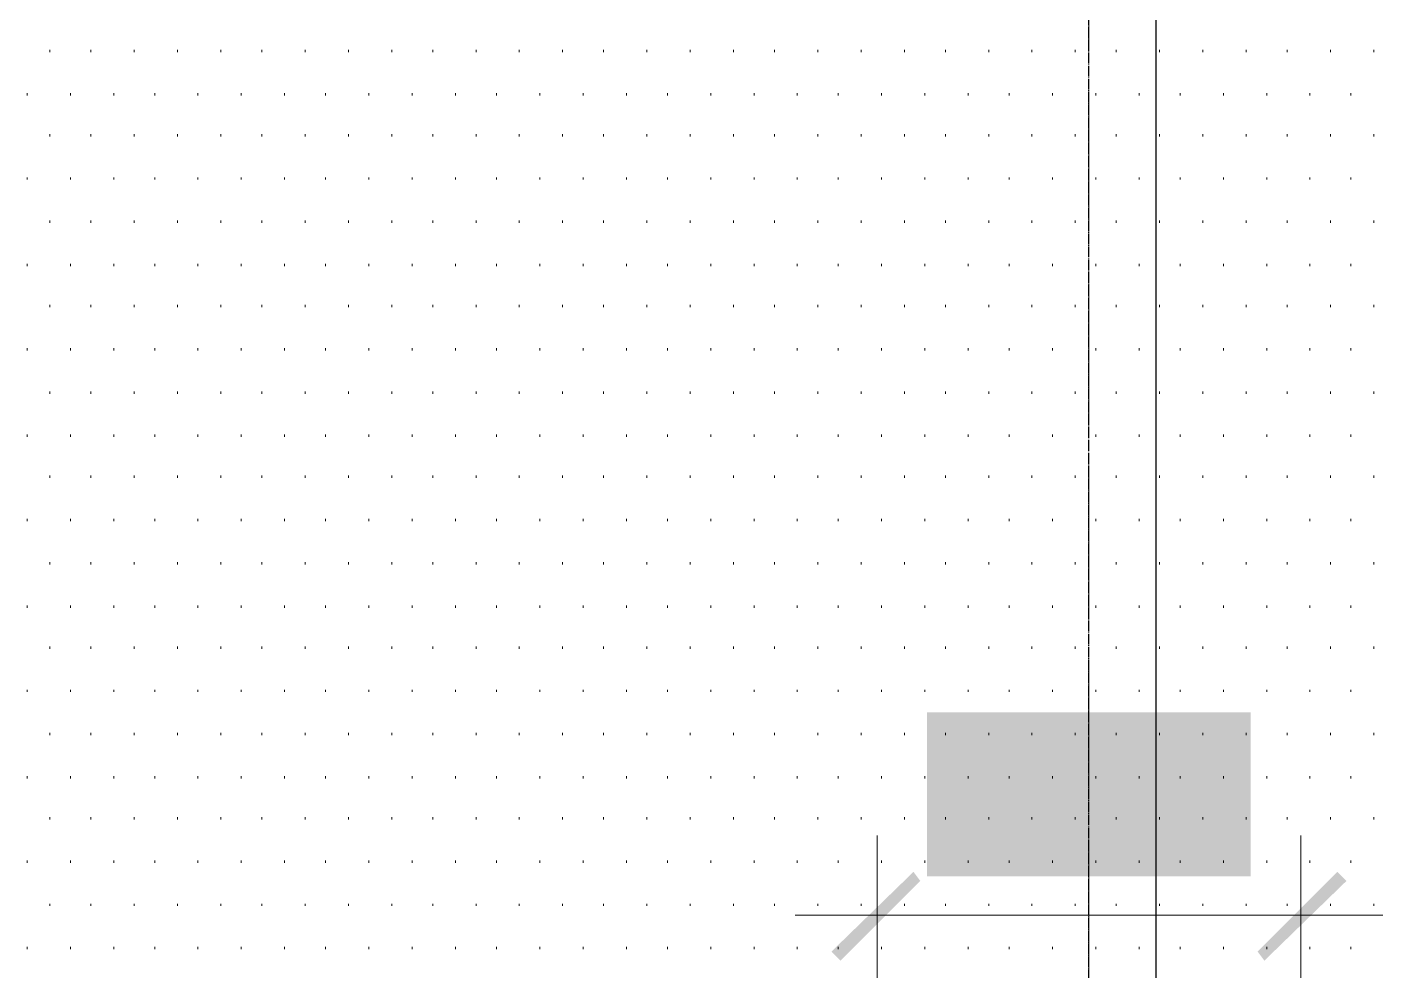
# Model space of a CAD drawing. Header units: millimetres. Extents: x -383313 to -161684, y -117025 to 99224.
# Drawn here: x -327487 to -324968, y -21908 to -20153 of the extents above; entities that cross this region are included whole.
import ezdxf

# ---------------------------------------------------------------- set-up
doc = ezdxf.new("R2010")
doc.units = ezdxf.units.MM
doc.header["$MEASUREMENT"] = 0
doc.linetypes.add('PS-GOST2.303 5', pattern=[24, 20, -1.5, 1, -1.5])
doc.layers.add('001__КОНСТРУКТИВ__Стены наружные', color=7, linetype='Continuous', lineweight=30)
for name, color, linetype in [('PDF_Geometry', 7, 'Continuous'), ('PDF_Solid Fills', 7, 'Continuous'), ('PS_Оси', 5, 'PS-GOST2.303 5')]:
    doc.layers.add(name, color=color, linetype=linetype)

# ---------------------------------------------------------------- blocks, each defined once
blk = doc.blocks.new('A$Cf5759c35')
at = {"layer": 'PDF_Solid Fills'}
for points in [[(32833.6, -3191.9), (32672.7, -3191.9), (32672.7, -3221.6), (32795.5, -3221.6), (32791.2, -3221.6), (32791.2, -3225.8), (32787, -3230), (32782.8, -3238.5), (32778.5, -3242.7), (32774.3, -3247), (32770.1, -3255.4), (32765.8, -3259.7), (32761.6, -3263.9), (32757.4, -3272.4), (32753.1, -3280.8), (32748.9, -3285.1), (32748.9, -3289.3), (32744.7, -3293.5), (32744.7, -3302), (32740.4, -3306.2), (32736.2, -3314.7), (32736.2, -3318.9), (32732, -3327.4), (32727.7, -3331.6), (32727.7, -3340.1), (32723.5, -3344.3), (32723.5, -3352.8), (32719.3, -3361.3), (32719.3, -3365.5), (32719.3, -3369.7), (32715, -3378.2), (32715, -3386.7), (32710.8, -3390.9), (32710.8, -3399.4), (32710.8, -3407.8), (32710.8, -3412.1), (32706.6, -3420.5), (32706.6, -3424.8), (32706.6, -3433.2), (32706.6, -3437.5), (32740.4, -3437.5), (32740.4, -3437.5), (32740.4, -3429), (32740.4, -3420.5), (32740.4, -3416.3), (32740.4, -3407.8), (32744.7, -3399.4), (32744.7, -3395.1), (32744.7, -3386.7), (32748.9, -3382.4), (32748.9, -3374), (32748.9, -3369.7), (32753.1, -3365.5), (32753.1, -3357), (32757.4, -3352.8), (32757.4, -3344.3), (32761.6, -3340.1), (32761.6, -3331.6), (32765.8, -3327.4), (32770.1, -3318.9), (32770.1, -3314.7), (32774.3, -3306.2), (32778.5, -3302), (32778.5, -3293.5), (32782.8, -3289.3), (32787, -3280.8), (32791.2, -3276.6), (32795.5, -3268.1), (32799.7, -3263.9), (32803.9, -3255.4), (32808.2, -3251.2), (32808.2, -3242.7), (32812.4, -3238.5), (32816.6, -3234.3), (32820.9, -3230), (32825.1, -3221.6), (32829.3, -3217.3), (32833.6, -3213.1)], [(32943.6, -3187.7), (32943.6, -3187.7), (32922.5, -3187.7), (32914, -3191.9), (32909.8, -3191.9), (32901.3, -3196.2), (32897.1, -3200.4), (32892.8, -3204.6), (32888.6, -3208.9), (32947.9, -3213.1), (32952.1, -3213.1), (32960.6, -3213.1), (32964.8, -3217.3), (32969, -3217.3), (32977.5, -3221.6), (32981.7, -3225.8), (32981.7, -3230), (32986, -3234.3), (32990.2, -3242.7), (32994.4, -3247), (32994.4, -3255.4), (32994.4, -3259.7), (32994.4, -3268.1), (32994.4, -3272.4), (32994.4, -3280.8), (32994.4, -3289.3), (32990.2, -3293.5), (32990.2, -3302), (32986, -3306.2), (32981.7, -3310.5), (32977.5, -3314.7), (32973.3, -3318.9), (32998.7, -3318.9), (32998.7, -3327.4), (32998.7, -3327.4), (32998.7, -3335.9), (32998.7, -3344.3), (32998.7, -3348.6), (32994.4, -3357), (32994.4, -3365.5), (32994.4, -3365.5), (32990.2, -3374), (32990.2, -3382.4), (32986, -3386.7), (32981.7, -3390.9), (32981.7, -3395.1), (32977.5, -3399.4), (32969, -3407.8), (32964.8, -3412.1), (32960.6, -3412.1), (32956.3, -3416.3), (32947.9, -3416.3), (32939.4, -3416.3), (32998.7, -3420.5), (33002.9, -3416.3), (33007.1, -3407.8), (33011.4, -3403.6), (33011.4, -3395.1), (33015.6, -3390.9), (33019.8, -3382.4), (33019.8, -3382.4), (33019.8, -3378.2), (33024.1, -3374), (33024.1, -3365.5), (33024.1, -3361.3), (33028.3, -3352.8), (33028.3, -3348.6), (33028.3, -3340.1), (33028.3, -3331.6), (33028.3, -3323.2), (33028.3, -3314.7), (33028.3, -3306.2), (33028.3, -3306.2), (33028.3, -3297.8), (33028.3, -3289.3), (33028.3, -3280.8), (33028.3, -3272.4), (33028.3, -3263.9), (33024.1, -3259.7), (33024.1, -3251.2), (33024.1, -3247), (33019.8, -3242.7), (33019.8, -3238.5), (33019.8, -3234.3), (33015.6, -3230), (33011.4, -3221.6), (33007.1, -3217.3), (33002.9, -3213.1), (32998.7, -3208.9), (32994.4, -3204.6), (32990.2, -3200.4), (32981.7, -3196.2), (32977.5, -3191.9), (32969, -3191.9), (32964.8, -3187.7), (32956.3, -3187.7), (32952.1, -3187.7)], [(33142.6, -3187.7), (33142.6, -3187.7), (33117.2, -3187.7), (33113, -3191.9), (33108.7, -3191.9), (33100.3, -3196.2), (33096, -3200.4), (33096, -3200.4), (33091.8, -3204.6), (33087.6, -3213.1), (33142.6, -3213.1), (33142.6, -3213.1), (33151.1, -3213.1), (33155.3, -3213.1), (33163.8, -3217.3), (33168, -3221.6), (33172.2, -3225.8), (33176.5, -3234.3), (33176.5, -3234.3), (33180.7, -3238.5), (33180.7, -3242.7), (33184.9, -3247), (33184.9, -3251.2), (33184.9, -3255.4), (33189.2, -3263.9), (33189.2, -3272.4), (33189.2, -3276.6), (33189.2, -3285.1), (33189.2, -3293.5), (33189.2, -3306.2), (33189.2, -3314.7), (33189.2, -3314.7), (33189.2, -3327.4), (33189.2, -3335.9), (33189.2, -3344.3), (33189.2, -3352.8), (33189.2, -3357), (33189.2, -3365.5), (33184.9, -3374), (33184.9, -3378.2), (33184.9, -3382.4), (33180.7, -3386.7), (33180.7, -3390.9), (33176.5, -3395.1), (33176.5, -3399.4), (33172.2, -3403.6), (33163.8, -3407.8), (33159.5, -3412.1), (33155.3, -3416.3), (33146.8, -3416.3), (33142.6, -3416.3), (33087.6, -3420.5), (33091.8, -3424.8), (33096, -3429), (33100.3, -3433.2), (33108.7, -3433.2), (33113, -3437.5), (33121.4, -3437.5), (33125.7, -3441.7), (33134.1, -3441.7), (33142.6, -3441.7), (33142.6, -3441.7), (33151.1, -3441.7), (33155.3, -3441.7), (33163.8, -3437.5), (33168, -3437.5), (33176.5, -3433.2), (33180.7, -3429), (33184.9, -3429), (33189.2, -3424.8), (33193.4, -3420.5), (33197.6, -3416.3), (33201.9, -3412.1), (33206.1, -3403.6), (33206.1, -3399.4), (33210.3, -3390.9), (33214.6, -3386.7), (33214.6, -3382.4), (33214.6, -3378.2), (33218.8, -3374), (33218.8, -3365.5), (33218.8, -3361.3), (33218.8, -3352.8), (33223, -3344.3), (33223, -3340.1), (33223, -3331.6), (33223, -3323.2), (33223, -3314.7), (33223, -3310.5), (33223, -3302), (33223, -3293.5), (33223, -3285.1), (33223, -3280.8), (33218.8, -3272.4), (33218.8, -3268.1), (33218.8, -3259.7), (33218.8, -3255.4), (33214.6, -3247), (33214.6, -3242.7), (33210.3, -3234.3), (33206.1, -3230), (33206.1, -3221.6), (33201.9, -3217.3), (33201.9, -3217.3), (33197.6, -3213.1), (33193.4, -3208.9), (33189.2, -3200.4), (33180.7, -3196.2), (33176.5, -3196.2), (33176.5, -3191.9), (33168, -3191.9), (33163.8, -3187.7), (33155.3, -3187.7), (33146.8, -3187.7)], [(32888.6, -3208.9), (32884.4, -3213.1), (32880.1, -3217.3), (32875.9, -3225.8), (32871.7, -3230), (32871.7, -3234.3), (32867.4, -3242.7), (32867.4, -3247), (32867.4, -3255.4), (32863.2, -3263.9), (32863.2, -3272.4), (32863.2, -3276.6), (32867.4, -3280.8), (32867.4, -3289.3), (32867.4, -3297.8), (32871.7, -3302), (32871.7, -3310.5), (32875.9, -3314.7), (32880.1, -3318.9), (32880.1, -3327.4), (32884.4, -3331.6), (32947.9, -3327.4), (32939.4, -3327.4), (32935.2, -3323.2), (32926.7, -3323.2), (32922.5, -3318.9), (32918.2, -3314.7), (32909.8, -3310.5), (32909.8, -3310.5), (32905.5, -3306.2), (32901.3, -3297.8), (32901.3, -3293.5), (32897.1, -3285.1), (32897.1, -3280.8), (32897.1, -3272.4), (32897.1, -3263.9), (32897.1, -3259.7), (32901.3, -3251.2), (32901.3, -3247), (32905.5, -3238.5), (32905.5, -3234.3), (32909.8, -3230), (32918.2, -3221.6), (32922.5, -3217.3), (32926.7, -3217.3), (32935.2, -3213.1), (32939.4, -3213.1), (32947.9, -3213.1)], [(33087.6, -3213.1), (33083.3, -3217.3), (33079.1, -3221.6), (33074.9, -3230), (33070.6, -3234.3), (33070.6, -3242.7), (33066.4, -3242.7), (33066.4, -3251.2), (33066.4, -3255.4), (33062.2, -3263.9), (33062.2, -3268.1), (33062.2, -3276.6), (33062.2, -3280.8), (33062.2, -3289.3), (33062.2, -3297.8), (33057.9, -3306.2), (33057.9, -3314.7), (33057.9, -3318.9), (33057.9, -3327.4), (33062.2, -3335.9), (33062.2, -3344.3), (33062.2, -3352.8), (33062.2, -3361.3), (33062.2, -3365.5), (33066.4, -3374), (33066.4, -3378.2), (33070.6, -3386.7), (33070.6, -3390.9), (33074.9, -3395.1), (33074.9, -3403.6), (33079.1, -3407.8), (33083.3, -3412.1), (33083.3, -3416.3), (33087.6, -3420.5), (33142.6, -3416.3), (33138.4, -3416.3), (33134.1, -3416.3), (33125.7, -3412.1), (33121.4, -3412.1), (33117.2, -3407.8), (33108.7, -3403.6), (33104.5, -3395.1), (33104.5, -3395.1), (33104.5, -3390.9), (33100.3, -3386.7), (33100.3, -3382.4), (33096, -3378.2), (33096, -3369.7), (33096, -3365.5), (33091.8, -3357), (33091.8, -3348.6), (33091.8, -3340.1), (33091.8, -3331.6), (33091.8, -3323.2), (33091.8, -3314.7), (33091.8, -3306.2), (33091.8, -3297.8), (33091.8, -3289.3), (33091.8, -3280.8), (33091.8, -3272.4), (33096, -3268.1), (33096, -3259.7), (33096, -3255.4), (33100.3, -3247), (33100.3, -3242.7), (33104.5, -3238.5), (33104.5, -3234.3), (33108.7, -3230), (33113, -3225.8), (33117.2, -3221.6), (33121.4, -3217.3), (33125.7, -3213.1), (33134.1, -3213.1), (33142.6, -3213.1)], [(32973.3, -3318.9), (32964.8, -3323.2), (32952.1, -3323.2), (32947.9, -3327.4), (32884.4, -3331.6), (32888.6, -3331.6), (32897.1, -3335.9), (32901.3, -3340.1), (32905.5, -3344.3), (32914, -3348.6), (32918.2, -3348.6), (32926.7, -3352.8), (32930.9, -3352.8), (32939.4, -3352.8), (32939.4, -3352.8), (32947.9, -3352.8), (32956.3, -3352.8), (32960.6, -3348.6), (32969, -3348.6), (32973.3, -3344.3), (32973.3, -3344.3), (32981.7, -3340.1), (32986, -3335.9), (32990.2, -3331.6), (32994.4, -3327.4), (32998.7, -3318.9)], [(32897.1, -3378.2), (32871.7, -3378.2), (32871.7, -3390.9), (32875.9, -3399.4), (32875.9, -3403.6), (32880.1, -3412.1), (32884.4, -3416.3), (32888.6, -3420.5), (32892.8, -3424.8), (32892.8, -3429), (32901.3, -3433.2), (32905.5, -3433.2), (32909.8, -3437.5), (32918.2, -3437.5), (32926.7, -3441.7), (32930.9, -3441.7), (32939.4, -3441.7), (32943.6, -3441.7), (32952.1, -3441.7), (32956.3, -3441.7), (32964.8, -3437.5), (32969, -3437.5), (32977.5, -3433.2), (32981.7, -3429), (32990.2, -3429), (32994.4, -3424.8), (32998.7, -3420.5), (32939.4, -3416.3), (32939.4, -3416.3), (32930.9, -3416.3), (32922.5, -3412.1), (32918.2, -3412.1), (32914, -3407.8), (32909.8, -3403.6), (32905.5, -3399.4), (32901.3, -3390.9), (32901.3, -3386.7)]]:
    blk.add_hatch(color=8, dxfattribs=at).paths.add_polyline_path(points)
at = {"layer": 'PDF_Geometry', "color": 8, "lineweight": 13}
for points in [[(32947.9, -1667.9), (32947.9, -1917.7)], [(32947.9, -2015.1), (32947.9, -2264.8)], [(32947.9, -2366.4), (32947.9, -2616.2)], [(32947.9, -2717.8), (32947.9, -2967.6)], [(32947.9, -3064.9), (32947.9, -3314.7)], [(32554.2, -3390.9), (32554.2, -4851.4), (32554.2, -3890.4)], [(33341.6, -3390.9), (33341.6, -4851.4), (33341.6, -3890.4)], [(32947.9, -3416.3), (32947.9, -3666.1)], [(32401.8, -3539.1), (33494, -3539.1)]]:
    blk.add_lwpolyline(points, dxfattribs=at)
at = {"layer": 'PDF_Geometry', "color": 8, "lineweight": 9}
for points in [[(31017.5, -1934.6), (31017.5, -1930.4)], [(31093.7, -1934.6), (31093.7, -1930.4)], [(31174.1, -1934.6), (31174.1, -1930.4)], [(31254.5, -1934.6), (31254.5, -1930.4)], [(31335, -1934.6), (31335, -1930.4)], [(31411.2, -1934.6), (31411.2, -1930.4)], [(31491.6, -1934.6), (31491.6, -1930.4)], [(31572, -1934.6), (31572, -1930.4)], [(31652.5, -1934.6), (31652.5, -1930.4)], [(31728.7, -1934.6), (31728.7, -1930.4)], [(31809.1, -1934.6), (31809.1, -1930.4)], [(31889.5, -1934.6), (31889.5, -1930.4)], [(31970, -1934.6), (31970, -1930.4)], [(32046.2, -1934.6), (32046.2, -1930.4)], [(32126.6, -1934.6), (32126.6, -1930.4)], [(32207, -1934.6), (32207, -1930.4)], [(32287.5, -1934.6), (32287.5, -1930.4)], [(32363.7, -1934.6), (32363.7, -1930.4)], [(32444.1, -1934.6), (32444.1, -1930.4)], [(32524.5, -1934.6), (32524.5, -1930.4)], [(32605, -1934.6), (32605, -1930.4)], [(32681.2, -1934.6), (32681.2, -1930.4)], [(32761.6, -1934.6), (32761.6, -1930.4)], [(32842, -1934.6), (32842, -1930.4)], [(32922.5, -1934.6), (32922.5, -1930.4)], [(32998.7, -1934.6), (32998.7, -1930.4)], [(33079.1, -1934.6), (33079.1, -1930.4)], [(33159.5, -1934.6), (33159.5, -1930.4)], [(33240, -1934.6), (33240, -1930.4)], [(33316.2, -1934.6), (33316.2, -1930.4)], [(33396.6, -1934.6), (33396.6, -1930.4)], [(33477, -1934.6), (33477, -1930.4)], [(30975.1, -2015.1), (30975.1, -2010.8)], [(31055.6, -2015.1), (31055.6, -2010.8)], [(31136, -2015.1), (31136, -2010.8)], [(31212.2, -2015.1), (31212.2, -2010.8)], [(31292.6, -2015.1), (31292.6, -2010.8)], [(31373.1, -2015.1), (31373.1, -2010.8)], [(31453.5, -2015.1), (31453.5, -2010.8)], [(31529.7, -2015.1), (31529.7, -2010.8)], [(31610.1, -2015.1), (31610.1, -2010.8)], [(31690.6, -2015.1), (31690.6, -2010.8)], [(31771, -2015.1), (31771, -2010.8)], [(31847.2, -2015.1), (31847.2, -2010.8)], [(31927.6, -2015.1), (31927.6, -2010.8)], [(32008.1, -2015.1), (32008.1, -2010.8)], [(32088.5, -2015.1), (32088.5, -2010.8)], [(32164.7, -2015.1), (32164.7, -2010.8)], [(32245.1, -2015.1), (32245.1, -2010.8)], [(32325.6, -2015.1), (32325.6, -2010.8)], [(32406, -2015.1), (32406, -2010.8)], [(32482.2, -2015.1), (32482.2, -2010.8)], [(32562.6, -2015.1), (32562.6, -2010.8)], [(32643.1, -2015.1), (32643.1, -2010.8)], [(32723.5, -2015.1), (32723.5, -2010.8)], [(32799.7, -2015.1), (32799.7, -2010.8)], [(32880.1, -2015.1), (32880.1, -2010.8)], [(32960.6, -2015.1), (32960.6, -2010.8)], [(33041, -2015.1), (33041, -2010.8)], [(33117.2, -2015.1), (33117.2, -2010.8)], [(33197.6, -2015.1), (33197.6, -2010.8)], [(33278.1, -2015.1), (33278.1, -2010.8)], [(33358.5, -2015.1), (33358.5, -2010.8)], [(33434.7, -2015.1), (33434.7, -2010.8)], [(31017.5, -2091.3), (31017.5, -2087)], [(31093.7, -2091.3), (31093.7, -2087)], [(31174.1, -2091.3), (31174.1, -2087)], [(31254.5, -2091.3), (31254.5, -2087)], [(31335, -2091.3), (31335, -2087)], [(31411.2, -2091.3), (31411.2, -2087)], [(31491.6, -2091.3), (31491.6, -2087)], [(31572, -2091.3), (31572, -2087)], [(31652.5, -2091.3), (31652.5, -2087)], [(31728.7, -2091.3), (31728.7, -2087)], [(31809.1, -2091.3), (31809.1, -2087)], [(31889.5, -2091.3), (31889.5, -2087)], [(31970, -2091.3), (31970, -2087)], [(32046.2, -2091.3), (32046.2, -2087)], [(32126.6, -2091.3), (32126.6, -2087)], [(32207, -2091.3), (32207, -2087)], [(32287.5, -2091.3), (32287.5, -2087)], [(32363.7, -2091.3), (32363.7, -2087)], [(32444.1, -2091.3), (32444.1, -2087)], [(32524.5, -2091.3), (32524.5, -2087)], [(32605, -2091.3), (32605, -2087)], [(32681.2, -2091.3), (32681.2, -2087)], [(32761.6, -2091.3), (32761.6, -2087)], [(32842, -2091.3), (32842, -2087)], [(32922.5, -2091.3), (32922.5, -2087)], [(32998.7, -2091.3), (32998.7, -2087)], [(33079.1, -2091.3), (33079.1, -2087)], [(33159.5, -2091.3), (33159.5, -2087)], [(33240, -2091.3), (33240, -2087)], [(33316.2, -2091.3), (33316.2, -2087)], [(33396.6, -2091.3), (33396.6, -2087)], [(33477, -2091.3), (33477, -2087)], [(30975.1, -2171.7), (30975.1, -2167.5)], [(31055.6, -2171.7), (31055.6, -2167.5)], [(31136, -2171.7), (31136, -2167.5)], [(31212.2, -2171.7), (31212.2, -2167.5)], [(31292.6, -2171.7), (31292.6, -2167.5)], [(31373.1, -2171.7), (31373.1, -2167.5)], [(31453.5, -2171.7), (31453.5, -2167.5)], [(31529.7, -2171.7), (31529.7, -2167.5)], [(31610.1, -2171.7), (31610.1, -2167.5)], [(31690.6, -2171.7), (31690.6, -2167.5)], [(31771, -2171.7), (31771, -2167.5)], [(31847.2, -2171.7), (31847.2, -2167.5)], [(31927.6, -2171.7), (31927.6, -2167.5)], [(32008.1, -2171.7), (32008.1, -2167.5)], [(32088.5, -2171.7), (32088.5, -2167.5)], [(32164.7, -2171.7), (32164.7, -2167.5)], [(32245.1, -2171.7), (32245.1, -2167.5)], [(32325.6, -2171.7), (32325.6, -2167.5)], [(32406, -2171.7), (32406, -2167.5)], [(32482.2, -2171.7), (32482.2, -2167.5)], [(32562.6, -2171.7), (32562.6, -2167.5)], [(32643.1, -2171.7), (32643.1, -2167.5)], [(32723.5, -2171.7), (32723.5, -2167.5)], [(32799.7, -2171.7), (32799.7, -2167.5)], [(32880.1, -2171.7), (32880.1, -2167.5)], [(32960.6, -2171.7), (32960.6, -2167.5)], [(33041, -2171.7), (33041, -2167.5)], [(33117.2, -2171.7), (33117.2, -2167.5)], [(33197.6, -2171.7), (33197.6, -2167.5)], [(33278.1, -2171.7), (33278.1, -2167.5)], [(33358.5, -2171.7), (33358.5, -2167.5)], [(33434.7, -2171.7), (33434.7, -2167.5)], [(31017.5, -2252.1), (31017.5, -2247.9)], [(31093.7, -2252.1), (31093.7, -2247.9)], [(31174.1, -2252.1), (31174.1, -2247.9)], [(31254.5, -2252.1), (31254.5, -2247.9)], [(31335, -2252.1), (31335, -2247.9)], [(31411.2, -2252.1), (31411.2, -2247.9)], [(31491.6, -2252.1), (31491.6, -2247.9)], [(31572, -2252.1), (31572, -2247.9)], [(31652.5, -2252.1), (31652.5, -2247.9)], [(31728.7, -2252.1), (31728.7, -2247.9)], [(31809.1, -2252.1), (31809.1, -2247.9)], [(31889.5, -2252.1), (31889.5, -2247.9)], [(31970, -2252.1), (31970, -2247.9)], [(32046.2, -2252.1), (32046.2, -2247.9)], [(32126.6, -2252.1), (32126.6, -2247.9)], [(32207, -2252.1), (32207, -2247.9)], [(32287.5, -2252.1), (32287.5, -2247.9)], [(32363.7, -2252.1), (32363.7, -2247.9)], [(32444.1, -2252.1), (32444.1, -2247.9)], [(32524.5, -2252.1), (32524.5, -2247.9)], [(32605, -2252.1), (32605, -2247.9)], [(32681.2, -2252.1), (32681.2, -2247.9)], [(32761.6, -2252.1), (32761.6, -2247.9)], [(32842, -2252.1), (32842, -2247.9)], [(32922.5, -2252.1), (32922.5, -2247.9)], [(32998.7, -2252.1), (32998.7, -2247.9)], [(33079.1, -2252.1), (33079.1, -2247.9)], [(33159.5, -2252.1), (33159.5, -2247.9)], [(33240, -2252.1), (33240, -2247.9)], [(33316.2, -2252.1), (33316.2, -2247.9)], [(33396.6, -2252.1), (33396.6, -2247.9)], [(33477, -2252.1), (33477, -2247.9)], [(30975.1, -2332.6), (30975.1, -2328.3)], [(31055.6, -2332.6), (31055.6, -2328.3)], [(31136, -2332.6), (31136, -2328.3)], [(31212.2, -2332.6), (31212.2, -2328.3)], [(31292.6, -2332.6), (31292.6, -2328.3)], [(31373.1, -2332.6), (31373.1, -2328.3)], [(31453.5, -2332.6), (31453.5, -2328.3)], [(31529.7, -2332.6), (31529.7, -2328.3)], [(31610.1, -2332.6), (31610.1, -2328.3)], [(31690.6, -2332.6), (31690.6, -2328.3)], [(31771, -2332.6), (31771, -2328.3)], [(31847.2, -2332.6), (31847.2, -2328.3)], [(31927.6, -2332.6), (31927.6, -2328.3)], [(32008.1, -2332.6), (32008.1, -2328.3)], [(32088.5, -2332.6), (32088.5, -2328.3)], [(32164.7, -2332.6), (32164.7, -2328.3)], [(32245.1, -2332.6), (32245.1, -2328.3)], [(32325.6, -2332.6), (32325.6, -2328.3)], [(32406, -2332.6), (32406, -2328.3)], [(32482.2, -2332.6), (32482.2, -2328.3)], [(32562.6, -2332.6), (32562.6, -2328.3)], [(32643.1, -2332.6), (32643.1, -2328.3)], [(32723.5, -2332.6), (32723.5, -2328.3)], [(32799.7, -2332.6), (32799.7, -2328.3)], [(32880.1, -2332.6), (32880.1, -2328.3)], [(32960.6, -2332.6), (32960.6, -2328.3)], [(33041, -2332.6), (33041, -2328.3)], [(33117.2, -2332.6), (33117.2, -2328.3)], [(33197.6, -2332.6), (33197.6, -2328.3)], [(33278.1, -2332.6), (33278.1, -2328.3)], [(33358.5, -2332.6), (33358.5, -2328.3)], [(33434.7, -2332.6), (33434.7, -2328.3)], [(31017.5, -2408.8), (31017.5, -2404.5)], [(31093.7, -2408.8), (31093.7, -2404.5)], [(31174.1, -2408.8), (31174.1, -2404.5)], [(31254.5, -2408.8), (31254.5, -2404.5)], [(31335, -2408.8), (31335, -2404.5)], [(31411.2, -2408.8), (31411.2, -2404.5)], [(31491.6, -2408.8), (31491.6, -2404.5)], [(31572, -2408.8), (31572, -2404.5)], [(31652.5, -2408.8), (31652.5, -2404.5)], [(31728.7, -2408.8), (31728.7, -2404.5)], [(31809.1, -2408.8), (31809.1, -2404.5)], [(31889.5, -2408.8), (31889.5, -2404.5)], [(31970, -2408.8), (31970, -2404.5)], [(32046.2, -2408.8), (32046.2, -2404.5)], [(32126.6, -2408.8), (32126.6, -2404.5)], [(32207, -2408.8), (32207, -2404.5)], [(32287.5, -2408.8), (32287.5, -2404.5)], [(32363.7, -2408.8), (32363.7, -2404.5)], [(32444.1, -2408.8), (32444.1, -2404.5)], [(32524.5, -2408.8), (32524.5, -2404.5)], [(32605, -2408.8), (32605, -2404.5)], [(32681.2, -2408.8), (32681.2, -2404.5)], [(32761.6, -2408.8), (32761.6, -2404.5)], [(32842, -2408.8), (32842, -2404.5)], [(32922.5, -2408.8), (32922.5, -2404.5)], [(32998.7, -2408.8), (32998.7, -2404.5)], [(33079.1, -2408.8), (33079.1, -2404.5)], [(33159.5, -2408.8), (33159.5, -2404.5)], [(33240, -2408.8), (33240, -2404.5)], [(33316.2, -2408.8), (33316.2, -2404.5)], [(33396.6, -2408.8), (33396.6, -2404.5)], [(33477, -2408.8), (33477, -2404.5)], [(30975.1, -2489.2), (30975.1, -2485)], [(31055.6, -2489.2), (31055.6, -2485)], [(31136, -2489.2), (31136, -2485)], [(31212.2, -2489.2), (31212.2, -2485)], [(31292.6, -2489.2), (31292.6, -2485)], [(31373.1, -2489.2), (31373.1, -2485)], [(31453.5, -2489.2), (31453.5, -2485)], [(31529.7, -2489.2), (31529.7, -2485)], [(31610.1, -2489.2), (31610.1, -2485)], [(31690.6, -2489.2), (31690.6, -2485)], [(31771, -2489.2), (31771, -2485)], [(31847.2, -2489.2), (31847.2, -2485)], [(31927.6, -2489.2), (31927.6, -2485)], [(32008.1, -2489.2), (32008.1, -2485)], [(32088.5, -2489.2), (32088.5, -2485)], [(32164.7, -2489.2), (32164.7, -2485)], [(32245.1, -2489.2), (32245.1, -2485)], [(32325.6, -2489.2), (32325.6, -2485)], [(32406, -2489.2), (32406, -2485)], [(32482.2, -2489.2), (32482.2, -2485)], [(32562.6, -2489.2), (32562.6, -2485)], [(32643.1, -2489.2), (32643.1, -2485)], [(32723.5, -2489.2), (32723.5, -2485)], [(32799.7, -2489.2), (32799.7, -2485)], [(32880.1, -2489.2), (32880.1, -2485)], [(32960.6, -2489.2), (32960.6, -2485)], [(33041, -2489.2), (33041, -2485)], [(33117.2, -2489.2), (33117.2, -2485)], [(33197.6, -2489.2), (33197.6, -2485)], [(33278.1, -2489.2), (33278.1, -2485)], [(33358.5, -2489.2), (33358.5, -2485)], [(33434.7, -2489.2), (33434.7, -2485)], [(31017.5, -2569.6), (31017.5, -2565.4)], [(31093.7, -2569.6), (31093.7, -2565.4)], [(31174.1, -2569.6), (31174.1, -2565.4)], [(31254.5, -2569.6), (31254.5, -2565.4)], [(31335, -2569.6), (31335, -2565.4)], [(31411.2, -2569.6), (31411.2, -2565.4)], [(31491.6, -2569.6), (31491.6, -2565.4)], [(31572, -2569.6), (31572, -2565.4)], [(31652.5, -2569.6), (31652.5, -2565.4)], [(31728.7, -2569.6), (31728.7, -2565.4)], [(31809.1, -2569.6), (31809.1, -2565.4)], [(31889.5, -2569.6), (31889.5, -2565.4)], [(31970, -2569.6), (31970, -2565.4)], [(32046.2, -2569.6), (32046.2, -2565.4)], [(32126.6, -2569.6), (32126.6, -2565.4)], [(32207, -2569.6), (32207, -2565.4)], [(32287.5, -2569.6), (32287.5, -2565.4)], [(32363.7, -2569.6), (32363.7, -2565.4)], [(32444.1, -2569.6), (32444.1, -2565.4)], [(32524.5, -2569.6), (32524.5, -2565.4)], [(32605, -2569.6), (32605, -2565.4)], [(32681.2, -2569.6), (32681.2, -2565.4)], [(32761.6, -2569.6), (32761.6, -2565.4)], [(32842, -2569.6), (32842, -2565.4)], [(32922.5, -2569.6), (32922.5, -2565.4)], [(32998.7, -2569.6), (32998.7, -2565.4)], [(33079.1, -2569.6), (33079.1, -2565.4)], [(33159.5, -2569.6), (33159.5, -2565.4)], [(33240, -2569.6), (33240, -2565.4)], [(33316.2, -2569.6), (33316.2, -2565.4)], [(33396.6, -2569.6), (33396.6, -2565.4)], [(33477, -2569.6), (33477, -2565.4)], [(30975.1, -2650.1), (30975.1, -2645.8)], [(31055.6, -2650.1), (31055.6, -2645.8)], [(31136, -2650.1), (31136, -2645.8)], [(31212.2, -2650.1), (31212.2, -2645.8)], [(31292.6, -2650.1), (31292.6, -2645.8)], [(31373.1, -2650.1), (31373.1, -2645.8)], [(31453.5, -2650.1), (31453.5, -2645.8)], [(31529.7, -2650.1), (31529.7, -2645.8)], [(31610.1, -2650.1), (31610.1, -2645.8)], [(31690.6, -2650.1), (31690.6, -2645.8)], [(31771, -2650.1), (31771, -2645.8)], [(31847.2, -2650.1), (31847.2, -2645.8)], [(31927.6, -2650.1), (31927.6, -2645.8)], [(32008.1, -2650.1), (32008.1, -2645.8)], [(32088.5, -2650.1), (32088.5, -2645.8)], [(32164.7, -2650.1), (32164.7, -2645.8)], [(32245.1, -2650.1), (32245.1, -2645.8)], [(32325.6, -2650.1), (32325.6, -2645.8)], [(32406, -2650.1), (32406, -2645.8)], [(32482.2, -2650.1), (32482.2, -2645.8)], [(32562.6, -2650.1), (32562.6, -2645.8)], [(32643.1, -2650.1), (32643.1, -2645.8)], [(32723.5, -2650.1), (32723.5, -2645.8)], [(32799.7, -2650.1), (32799.7, -2645.8)], [(32880.1, -2650.1), (32880.1, -2645.8)], [(32960.6, -2650.1), (32960.6, -2645.8)], [(33041, -2650.1), (33041, -2645.8)], [(33117.2, -2650.1), (33117.2, -2645.8)], [(33197.6, -2650.1), (33197.6, -2645.8)], [(33278.1, -2650.1), (33278.1, -2645.8)], [(33358.5, -2650.1), (33358.5, -2645.8)], [(33434.7, -2650.1), (33434.7, -2645.8)], [(31017.5, -2726.3), (31017.5, -2722)], [(31093.7, -2726.3), (31093.7, -2722)], [(31174.1, -2726.3), (31174.1, -2722)], [(31254.5, -2726.3), (31254.5, -2722)], [(31335, -2726.3), (31335, -2722)], [(31411.2, -2726.3), (31411.2, -2722)], [(31491.6, -2726.3), (31491.6, -2722)], [(31572, -2726.3), (31572, -2722)], [(31652.5, -2726.3), (31652.5, -2722)], [(31728.7, -2726.3), (31728.7, -2722)], [(31809.1, -2726.3), (31809.1, -2722)], [(31889.5, -2726.3), (31889.5, -2722)], [(31970, -2726.3), (31970, -2722)], [(32046.2, -2726.3), (32046.2, -2722)], [(32126.6, -2726.3), (32126.6, -2722)], [(32207, -2726.3), (32207, -2722)], [(32287.5, -2726.3), (32287.5, -2722)], [(32363.7, -2726.3), (32363.7, -2722)], [(32444.1, -2726.3), (32444.1, -2722)], [(32524.5, -2726.3), (32524.5, -2722)], [(32605, -2726.3), (32605, -2722)], [(32681.2, -2726.3), (32681.2, -2722)], [(32761.6, -2726.3), (32761.6, -2722)], [(32842, -2726.3), (32842, -2722)], [(32922.5, -2726.3), (32922.5, -2722)], [(32998.7, -2726.3), (32998.7, -2722)], [(33079.1, -2726.3), (33079.1, -2722)], [(33159.5, -2726.3), (33159.5, -2722)], [(33240, -2726.3), (33240, -2722)], [(33316.2, -2726.3), (33316.2, -2722)], [(33396.6, -2726.3), (33396.6, -2722)], [(33477, -2726.3), (33477, -2722)], [(30975.1, -2806.7), (30975.1, -2802.5)], [(31055.6, -2806.7), (31055.6, -2802.5)], [(31136, -2806.7), (31136, -2802.5)], [(31212.2, -2806.7), (31212.2, -2802.5)], [(31292.6, -2806.7), (31292.6, -2802.5)], [(31373.1, -2806.7), (31373.1, -2802.5)], [(31453.5, -2806.7), (31453.5, -2802.5)], [(31529.7, -2806.7), (31529.7, -2802.5)], [(31610.1, -2806.7), (31610.1, -2802.5)], [(31690.6, -2806.7), (31690.6, -2802.5)], [(31771, -2806.7), (31771, -2802.5)], [(31847.2, -2806.7), (31847.2, -2802.5)], [(31927.6, -2806.7), (31927.6, -2802.5)], [(32008.1, -2806.7), (32008.1, -2802.5)], [(32088.5, -2806.7), (32088.5, -2802.5)], [(32164.7, -2806.7), (32164.7, -2802.5)], [(32245.1, -2806.7), (32245.1, -2802.5)], [(32325.6, -2806.7), (32325.6, -2802.5)], [(32406, -2806.7), (32406, -2802.5)], [(32482.2, -2806.7), (32482.2, -2802.5)], [(32562.6, -2806.7), (32562.6, -2802.5)], [(32643.1, -2806.7), (32643.1, -2802.5)], [(32723.5, -2806.7), (32723.5, -2802.5)], [(32799.7, -2806.7), (32799.7, -2802.5)], [(32880.1, -2806.7), (32880.1, -2802.5)], [(32960.6, -2806.7), (32960.6, -2802.5)], [(33041, -2806.7), (33041, -2802.5)], [(33117.2, -2806.7), (33117.2, -2802.5)], [(33197.6, -2806.7), (33197.6, -2802.5)], [(33278.1, -2806.7), (33278.1, -2802.5)], [(33358.5, -2806.7), (33358.5, -2802.5)], [(33434.7, -2806.7), (33434.7, -2802.5)], [(31017.5, -2887.1), (31017.5, -2882.9)], [(31093.7, -2887.1), (31093.7, -2882.9)], [(31174.1, -2887.1), (31174.1, -2882.9)], [(31254.5, -2887.1), (31254.5, -2882.9)], [(31335, -2887.1), (31335, -2882.9)], [(31411.2, -2887.1), (31411.2, -2882.9)], [(31491.6, -2887.1), (31491.6, -2882.9)], [(31572, -2887.1), (31572, -2882.9)], [(31652.5, -2887.1), (31652.5, -2882.9)], [(31728.7, -2887.1), (31728.7, -2882.9)], [(31809.1, -2887.1), (31809.1, -2882.9)], [(31889.5, -2887.1), (31889.5, -2882.9)], [(31970, -2887.1), (31970, -2882.9)], [(32046.2, -2887.1), (32046.2, -2882.9)], [(32126.6, -2887.1), (32126.6, -2882.9)], [(32207, -2887.1), (32207, -2882.9)], [(32287.5, -2887.1), (32287.5, -2882.9)], [(32363.7, -2887.1), (32363.7, -2882.9)], [(32444.1, -2887.1), (32444.1, -2882.9)], [(32524.5, -2887.1), (32524.5, -2882.9)], [(32605, -2887.1), (32605, -2882.9)], [(32681.2, -2887.1), (32681.2, -2882.9)], [(32761.6, -2887.1), (32761.6, -2882.9)], [(32842, -2887.1), (32842, -2882.9)], [(32922.5, -2887.1), (32922.5, -2882.9)], [(32998.7, -2887.1), (32998.7, -2882.9)], [(33079.1, -2887.1), (33079.1, -2882.9)], [(33159.5, -2887.1), (33159.5, -2882.9)], [(33240, -2887.1), (33240, -2882.9)], [(33316.2, -2887.1), (33316.2, -2882.9)], [(33396.6, -2887.1), (33396.6, -2882.9)], [(33477, -2887.1), (33477, -2882.9)], [(30975.1, -2967.6), (30975.1, -2963.3)], [(31055.6, -2967.6), (31055.6, -2963.3)], [(31136, -2967.6), (31136, -2963.3)], [(31212.2, -2967.6), (31212.2, -2963.3)], [(31292.6, -2967.6), (31292.6, -2963.3)], [(31373.1, -2967.6), (31373.1, -2963.3)], [(31453.5, -2967.6), (31453.5, -2963.3)], [(31529.7, -2967.6), (31529.7, -2963.3)], [(31610.1, -2967.6), (31610.1, -2963.3)], [(31690.6, -2967.6), (31690.6, -2963.3)], [(31771, -2967.6), (31771, -2963.3)], [(31847.2, -2967.6), (31847.2, -2963.3)], [(31927.6, -2967.6), (31927.6, -2963.3)], [(32008.1, -2967.6), (32008.1, -2963.3)], [(32088.5, -2967.6), (32088.5, -2963.3)], [(32164.7, -2967.6), (32164.7, -2963.3)], [(32245.1, -2967.6), (32245.1, -2963.3)], [(32325.6, -2967.6), (32325.6, -2963.3)], [(32406, -2967.6), (32406, -2963.3)], [(32482.2, -2967.6), (32482.2, -2963.3)], [(32562.6, -2967.6), (32562.6, -2963.3)], [(32643.1, -2967.6), (32643.1, -2963.3)], [(32723.5, -2967.6), (32723.5, -2963.3)], [(32799.7, -2967.6), (32799.7, -2963.3)], [(32880.1, -2967.6), (32880.1, -2963.3)], [(32960.6, -2967.6), (32960.6, -2963.3)], [(33041, -2967.6), (33041, -2963.3)], [(33117.2, -2967.6), (33117.2, -2963.3)], [(33197.6, -2967.6), (33197.6, -2963.3)], [(33278.1, -2967.6), (33278.1, -2963.3)], [(33358.5, -2967.6), (33358.5, -2963.3)], [(33434.7, -2967.6), (33434.7, -2963.3)], [(31017.5, -3043.8), (31017.5, -3039.5)], [(31093.7, -3043.8), (31093.7, -3039.5)], [(31174.1, -3043.8), (31174.1, -3039.5)], [(31254.5, -3043.8), (31254.5, -3039.5)], [(31335, -3043.8), (31335, -3039.5)], [(31411.2, -3043.8), (31411.2, -3039.5)], [(31491.6, -3043.8), (31491.6, -3039.5)], [(31572, -3043.8), (31572, -3039.5)], [(31652.5, -3043.8), (31652.5, -3039.5)], [(31728.7, -3043.8), (31728.7, -3039.5)], [(31809.1, -3043.8), (31809.1, -3039.5)], [(31889.5, -3043.8), (31889.5, -3039.5)], [(31970, -3043.8), (31970, -3039.5)], [(32046.2, -3043.8), (32046.2, -3039.5)], [(32126.6, -3043.8), (32126.6, -3039.5)], [(32207, -3043.8), (32207, -3039.5)], [(32287.5, -3043.8), (32287.5, -3039.5)], [(32363.7, -3043.8), (32363.7, -3039.5)], [(32444.1, -3043.8), (32444.1, -3039.5)], [(32524.5, -3043.8), (32524.5, -3039.5)], [(32605, -3043.8), (32605, -3039.5)], [(32681.2, -3043.8), (32681.2, -3039.5)], [(32761.6, -3043.8), (32761.6, -3039.5)], [(32842, -3043.8), (32842, -3039.5)], [(32922.5, -3043.8), (32922.5, -3039.5)], [(32998.7, -3043.8), (32998.7, -3039.5)], [(33079.1, -3043.8), (33079.1, -3039.5)], [(33159.5, -3043.8), (33159.5, -3039.5)], [(33240, -3043.8), (33240, -3039.5)], [(33316.2, -3043.8), (33316.2, -3039.5)], [(33396.6, -3043.8), (33396.6, -3039.5)], [(33477, -3043.8), (33477, -3039.5)], [(30975.1, -3124.2), (30975.1, -3120)], [(31055.6, -3124.2), (31055.6, -3120)], [(31136, -3124.2), (31136, -3120)], [(31212.2, -3124.2), (31212.2, -3120)], [(31292.6, -3124.2), (31292.6, -3120)], [(31373.1, -3124.2), (31373.1, -3120)], [(31453.5, -3124.2), (31453.5, -3120)], [(31529.7, -3124.2), (31529.7, -3120)], [(31610.1, -3124.2), (31610.1, -3120)], [(31690.6, -3124.2), (31690.6, -3120)], [(31771, -3124.2), (31771, -3120)], [(31847.2, -3124.2), (31847.2, -3120)], [(31927.6, -3124.2), (31927.6, -3120)], [(32008.1, -3124.2), (32008.1, -3120)], [(32088.5, -3124.2), (32088.5, -3120)], [(32164.7, -3124.2), (32164.7, -3120)], [(32245.1, -3124.2), (32245.1, -3120)], [(32325.6, -3124.2), (32325.6, -3120)], [(32406, -3124.2), (32406, -3120)], [(32482.2, -3124.2), (32482.2, -3120)], [(32562.6, -3124.2), (32562.6, -3120)], [(32643.1, -3124.2), (32643.1, -3120)], [(32723.5, -3124.2), (32723.5, -3120)], [(32799.7, -3124.2), (32799.7, -3120)], [(32880.1, -3124.2), (32880.1, -3120)], [(32960.6, -3124.2), (32960.6, -3120)], [(33041, -3124.2), (33041, -3120)], [(33117.2, -3124.2), (33117.2, -3120)], [(33197.6, -3124.2), (33197.6, -3120)], [(33278.1, -3124.2), (33278.1, -3120)], [(33358.5, -3124.2), (33358.5, -3120)], [(33434.7, -3124.2), (33434.7, -3120)], [(31017.5, -3204.6), (31017.5, -3200.4)], [(31093.7, -3204.6), (31093.7, -3200.4)], [(31174.1, -3204.6), (31174.1, -3200.4)], [(31254.5, -3204.6), (31254.5, -3200.4)], [(31335, -3204.6), (31335, -3200.4)], [(31411.2, -3204.6), (31411.2, -3200.4)], [(31491.6, -3204.6), (31491.6, -3200.4)], [(31572, -3204.6), (31572, -3200.4)], [(31652.5, -3204.6), (31652.5, -3200.4)], [(31728.7, -3204.6), (31728.7, -3200.4)], [(31809.1, -3204.6), (31809.1, -3200.4)], [(31889.5, -3204.6), (31889.5, -3200.4)], [(31970, -3204.6), (31970, -3200.4)], [(32046.2, -3204.6), (32046.2, -3200.4)], [(32126.6, -3204.6), (32126.6, -3200.4)], [(32207, -3204.6), (32207, -3200.4)], [(32287.5, -3204.6), (32287.5, -3200.4)], [(32363.7, -3204.6), (32363.7, -3200.4)], [(32444.1, -3204.6), (32444.1, -3200.4)], [(32524.5, -3204.6), (32524.5, -3200.4)], [(32605, -3204.6), (32605, -3200.4)], [(32681.2, -3204.6), (32681.2, -3200.4)], [(32761.6, -3204.6), (32761.6, -3200.4)], [(32842, -3204.6), (32842, -3200.4)], [(32922.5, -3204.6), (32922.5, -3200.4)], [(32998.7, -3204.6), (32998.7, -3200.4)], [(33079.1, -3204.6), (33079.1, -3200.4)], [(33159.5, -3204.6), (33159.5, -3200.4)], [(33240, -3204.6), (33240, -3200.4)], [(33316.2, -3204.6), (33316.2, -3200.4)], [(33396.6, -3204.6), (33396.6, -3200.4)], [(33477, -3204.6), (33477, -3200.4)], [(30975.1, -3285.1), (30975.1, -3280.8)], [(31055.6, -3285.1), (31055.6, -3280.8)], [(31136, -3285.1), (31136, -3280.8)], [(31212.2, -3285.1), (31212.2, -3280.8)], [(31292.6, -3285.1), (31292.6, -3280.8)], [(31373.1, -3285.1), (31373.1, -3280.8)], [(31453.5, -3285.1), (31453.5, -3280.8)], [(31529.7, -3285.1), (31529.7, -3280.8)], [(31610.1, -3285.1), (31610.1, -3280.8)], [(31690.6, -3285.1), (31690.6, -3280.8)], [(31771, -3285.1), (31771, -3280.8)], [(31847.2, -3285.1), (31847.2, -3280.8)], [(31927.6, -3285.1), (31927.6, -3280.8)], [(32008.1, -3285.1), (32008.1, -3280.8)], [(32088.5, -3285.1), (32088.5, -3280.8)], [(32164.7, -3285.1), (32164.7, -3280.8)], [(32245.1, -3285.1), (32245.1, -3280.8)], [(32325.6, -3285.1), (32325.6, -3280.8)], [(32406, -3285.1), (32406, -3280.8)], [(32482.2, -3285.1), (32482.2, -3280.8)], [(32562.6, -3285.1), (32562.6, -3280.8)], [(32643.1, -3285.1), (32643.1, -3280.8)], [(32723.5, -3285.1), (32723.5, -3280.8)], [(32799.7, -3285.1), (32799.7, -3280.8)], [(32880.1, -3285.1), (32880.1, -3280.8)], [(32960.6, -3285.1), (32960.6, -3280.8)], [(33041, -3285.1), (33041, -3280.8)], [(33117.2, -3285.1), (33117.2, -3280.8)], [(33197.6, -3285.1), (33197.6, -3280.8)], [(33278.1, -3285.1), (33278.1, -3280.8)], [(33358.5, -3285.1), (33358.5, -3280.8)], [(33434.7, -3285.1), (33434.7, -3280.8)], [(31017.5, -3361.3), (31017.5, -3357)], [(31093.7, -3361.3), (31093.7, -3357)], [(31174.1, -3361.3), (31174.1, -3357)], [(31254.5, -3361.3), (31254.5, -3357)], [(31335, -3361.3), (31335, -3357)], [(31411.2, -3361.3), (31411.2, -3357)], [(31491.6, -3361.3), (31491.6, -3357)], [(31572, -3361.3), (31572, -3357)], [(31652.5, -3361.3), (31652.5, -3357)], [(31728.7, -3361.3), (31728.7, -3357)], [(31809.1, -3361.3), (31809.1, -3357)], [(31889.5, -3361.3), (31889.5, -3357)], [(31970, -3361.3), (31970, -3357)], [(32046.2, -3361.3), (32046.2, -3357)], [(32126.6, -3361.3), (32126.6, -3357)], [(32207, -3361.3), (32207, -3357)], [(32287.5, -3361.3), (32287.5, -3357)], [(32363.7, -3361.3), (32363.7, -3357)], [(32444.1, -3361.3), (32444.1, -3357)], [(32524.5, -3361.3), (32524.5, -3357)], [(32605, -3361.3), (32605, -3357)], [(32681.2, -3361.3), (32681.2, -3357)], [(32761.6, -3361.3), (32761.6, -3357)], [(32842, -3361.3), (32842, -3357)], [(32922.5, -3361.3), (32922.5, -3357)], [(32998.7, -3361.3), (32998.7, -3357)], [(33079.1, -3361.3), (33079.1, -3357)], [(33159.5, -3361.3), (33159.5, -3357)], [(33240, -3361.3), (33240, -3357)], [(33316.2, -3361.3), (33316.2, -3357)], [(33396.6, -3361.3), (33396.6, -3357)], [(33477, -3361.3), (33477, -3357)], [(30975.1, -3441.7), (30975.1, -3437.5)], [(31055.6, -3441.7), (31055.6, -3437.5)], [(31136, -3441.7), (31136, -3437.5)], [(31212.2, -3441.7), (31212.2, -3437.5)], [(31292.6, -3441.7), (31292.6, -3437.5)], [(31373.1, -3441.7), (31373.1, -3437.5)], [(31453.5, -3441.7), (31453.5, -3437.5)], [(31529.7, -3441.7), (31529.7, -3437.5)], [(31610.1, -3441.7), (31610.1, -3437.5)], [(31690.6, -3441.7), (31690.6, -3437.5)], [(31771, -3441.7), (31771, -3437.5)], [(31847.2, -3441.7), (31847.2, -3437.5)], [(31927.6, -3441.7), (31927.6, -3437.5)], [(32008.1, -3441.7), (32008.1, -3437.5)], [(32088.5, -3441.7), (32088.5, -3437.5)], [(32164.7, -3441.7), (32164.7, -3437.5)], [(32245.1, -3441.7), (32245.1, -3437.5)], [(32325.6, -3441.7), (32325.6, -3437.5)], [(32406, -3441.7), (32406, -3437.5)], [(32482.2, -3441.7), (32482.2, -3437.5)], [(32562.6, -3441.7), (32562.6, -3437.5)], [(32643.1, -3441.7), (32643.1, -3437.5)], [(32723.5, -3441.7), (32723.5, -3437.5)], [(32799.7, -3441.7), (32799.7, -3437.5)], [(32880.1, -3441.7), (32880.1, -3437.5)], [(32960.6, -3441.7), (32960.6, -3437.5)], [(33041, -3441.7), (33041, -3437.5)], [(33117.2, -3441.7), (33117.2, -3437.5)], [(33197.6, -3441.7), (33197.6, -3437.5)], [(33278.1, -3441.7), (33278.1, -3437.5)], [(33358.5, -3441.7), (33358.5, -3437.5)], [(33434.7, -3441.7), (33434.7, -3437.5)], [(31017.5, -3522.1), (31017.5, -3517.9)], [(31093.7, -3522.1), (31093.7, -3517.9)], [(31174.1, -3522.1), (31174.1, -3517.9)], [(31254.5, -3522.1), (31254.5, -3517.9)], [(31335, -3522.1), (31335, -3517.9)], [(31411.2, -3522.1), (31411.2, -3517.9)], [(31491.6, -3522.1), (31491.6, -3517.9)], [(31572, -3522.1), (31572, -3517.9)], [(31652.5, -3522.1), (31652.5, -3517.9)], [(31728.7, -3522.1), (31728.7, -3517.9)], [(31809.1, -3522.1), (31809.1, -3517.9)], [(31889.5, -3522.1), (31889.5, -3517.9)], [(31970, -3522.1), (31970, -3517.9)], [(32046.2, -3522.1), (32046.2, -3517.9)], [(32126.6, -3522.1), (32126.6, -3517.9)], [(32207, -3522.1), (32207, -3517.9)], [(32287.5, -3522.1), (32287.5, -3517.9)], [(32363.7, -3522.1), (32363.7, -3517.9)], [(32444.1, -3522.1), (32444.1, -3517.9)], [(32524.5, -3522.1), (32524.5, -3517.9)], [(32605, -3522.1), (32605, -3517.9)], [(32681.2, -3522.1), (32681.2, -3517.9)], [(32761.6, -3522.1), (32761.6, -3517.9)], [(32842, -3522.1), (32842, -3517.9)], [(32922.5, -3522.1), (32922.5, -3517.9)], [(32998.7, -3522.1), (32998.7, -3517.9)], [(33079.1, -3522.1), (33079.1, -3517.9)], [(33159.5, -3522.1), (33159.5, -3517.9)], [(33240, -3522.1), (33240, -3517.9)], [(33316.2, -3522.1), (33316.2, -3517.9)], [(33396.6, -3522.1), (33396.6, -3517.9)], [(33477, -3522.1), (33477, -3517.9)], [(30975.1, -3602.6), (30975.1, -3598.3)], [(31055.6, -3602.6), (31055.6, -3598.3)], [(31136, -3602.6), (31136, -3598.3)], [(31212.2, -3602.6), (31212.2, -3598.3)], [(31292.6, -3602.6), (31292.6, -3598.3)], [(31373.1, -3602.6), (31373.1, -3598.3)], [(31453.5, -3602.6), (31453.5, -3598.3)], [(31529.7, -3602.6), (31529.7, -3598.3)], [(31610.1, -3602.6), (31610.1, -3598.3)], [(31690.6, -3602.6), (31690.6, -3598.3)], [(31771, -3602.6), (31771, -3598.3)], [(31847.2, -3602.6), (31847.2, -3598.3)], [(31927.6, -3602.6), (31927.6, -3598.3)], [(32008.1, -3602.6), (32008.1, -3598.3)], [(32088.5, -3602.6), (32088.5, -3598.3)], [(32164.7, -3602.6), (32164.7, -3598.3)], [(32245.1, -3602.6), (32245.1, -3598.3)], [(32325.6, -3602.6), (32325.6, -3598.3)], [(32406, -3602.6), (32406, -3598.3)], [(32482.2, -3602.6), (32482.2, -3598.3)], [(32562.6, -3602.6), (32562.6, -3598.3)], [(32643.1, -3602.6), (32643.1, -3598.3)], [(32723.5, -3602.6), (32723.5, -3598.3)], [(32799.7, -3602.6), (32799.7, -3598.3)], [(32880.1, -3602.6), (32880.1, -3598.3)], [(32960.6, -3602.6), (32960.6, -3598.3)], [(33041, -3602.6), (33041, -3598.3)], [(33117.2, -3602.6), (33117.2, -3598.3)], [(33197.6, -3602.6), (33197.6, -3598.3)], [(33278.1, -3602.6), (33278.1, -3598.3)], [(33358.5, -3602.6), (33358.5, -3598.3)], [(33434.7, -3602.6), (33434.7, -3598.3)]]:
    blk.add_lwpolyline(points, dxfattribs=at)
at = {"layer": 'PDF_Solid Fills', "color": 8, "lineweight": 13}
for points in [[(32647.3, -3162.3), (32647.3, -3467.1), (33248.4, -3162.3)], [(32647.3, -3467.1), (33248.4, -3162.3), (33248.4, -3467.1)], [(32621.9, -3458.6), (32486.4, -3623.7), (32469.5, -3606.8)], [(32634.6, -3475.6), (32621.9, -3458.6), (32486.4, -3623.7)], [(33261.1, -3606.8), (33273.8, -3623.7), (33409.3, -3458.6)], [(33273.8, -3623.7), (33409.3, -3458.6), (33426.2, -3475.6)]]:
    blk.add_solid(points, dxfattribs=at)

msp = doc.modelspace()

# ---------------------------------------------------------------- linework, layer by layer
at = {"layer": '001__КОНСТРУКТИВ__Стены наружные', "color": 7, "linetype": 'Continuous'}
msp.add_line((-325389.55882, -3619.3977), (-325389.55882, -25582.0977), dxfattribs=at)
at = {"layer": 'PS_Оси'}
msp.add_line((-325514.05882, -24012.91133), (-325514.05882, 3425.4576), dxfattribs=at)

# ---------------------------------------------------------------- block references
at = {"ltscale": 100}
msp.add_blockref('A$Cf5759c35', (-358461.97282, -18264.93104), dxfattribs=at)

doc.saveas('drawing.dxf')
